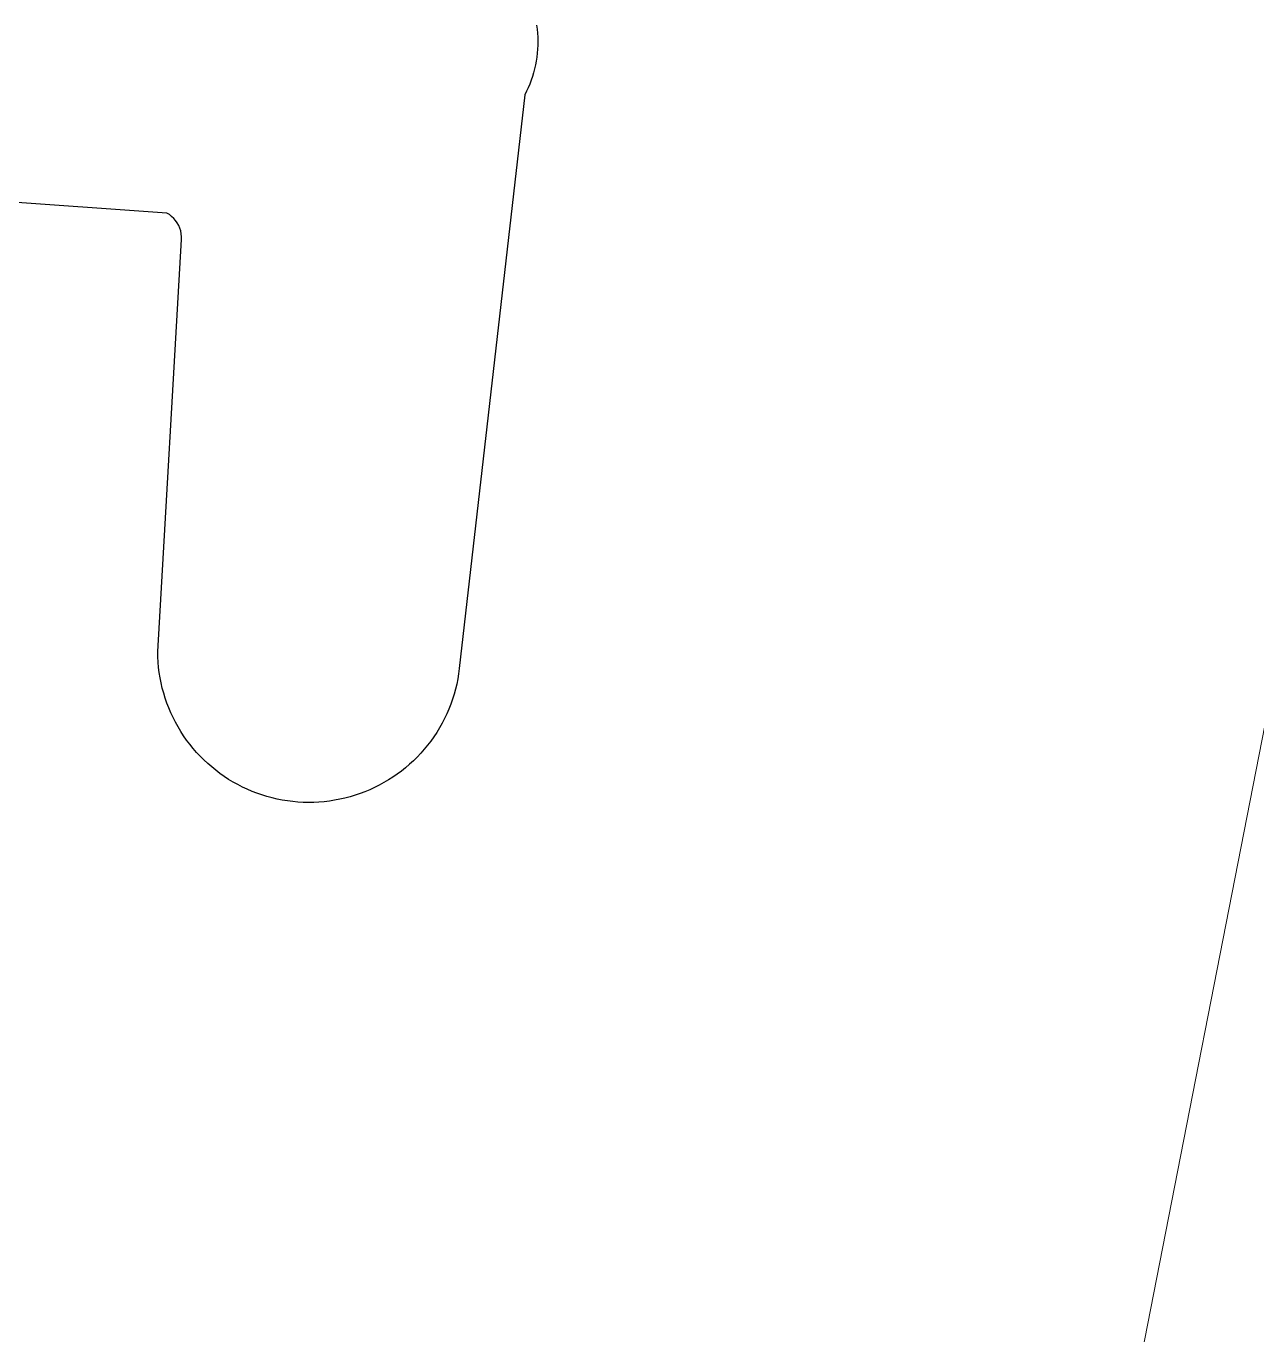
# Model space of a CAD drawing. Header units: millimetres. Extents: x 617751 to 636088, y 68402 to 77988.
# Drawn here: x 626006.6 to 626256.9, y 75009.5 to 75275.7 of the extents above; entities that cross this region are included whole.
import ezdxf

# ---------------------------------------------------------------- set-up
doc = ezdxf.new("R2010")
doc.units = ezdxf.units.MM
doc.header["$LTSCALE"] = 3
doc.header["$MEASUREMENT"] = 0
doc.layers.add('ALINHAMENTO PREDIAL', color=120, linetype='Continuous')
doc.layers.add('BAIRRO', color=30, linetype='Continuous')

msp = doc.modelspace()

# ---------------------------------------------------------------- linework, layer by layer
at = {"layer": 'ALINHAMENTO PREDIAL'}
msp.add_lwpolyline([(626110.42, 75275.94), (626110.52, 75275.13), (626110.6, 75274.32), (626110.64, 75273.51), (626110.66, 75272.7), (626110.65, 75271.89), (626110.61, 75271.08), (626110.55, 75270.27), (626110.45, 75269.46), (626110.33, 75268.66), (626110.18, 75267.86), (626110, 75267.07), (626109.79, 75266.29), (626109.56, 75265.51), (626109.3, 75264.74), (626109.01, 75263.98), (626108.7, 75263.23), (626108.36, 75262.5), (626107.99, 75261.77), (626094.69, 75145.07), (626094.55, 75144.01), (626094.37, 75142.96), (626094.16, 75141.91), (626093.91, 75140.87), (626093.63, 75139.84), (626093.3, 75138.82), (626092.95, 75137.81), (626092.56, 75136.81), (626092.13, 75135.83), (626091.67, 75134.87), (626091.18, 75133.92), (626090.65, 75132.98), (626090.1, 75132.07), (626089.51, 75131.18), (626088.89, 75130.31), (626088.24, 75129.46), (626087.56, 75128.63), (626086.85, 75127.83), (626086.12, 75127.05), (626085.36, 75126.3), (626084.57, 75125.57), (626083.76, 75124.88), (626082.92, 75124.21), (626082.06, 75123.57), (626081.18, 75122.96), (626080.28, 75122.38), (626079.36, 75121.84), (626078.42, 75121.33), (626077.47, 75120.85), (626076.5, 75120.4), (626075.51, 75119.99), (626074.51, 75119.61), (626073.5, 75119.26), (626072.47, 75118.96), (626071.44, 75118.68), (626070.39, 75118.45), (626069.34, 75118.25), (626068.29, 75118.09), (626067.22, 75117.96), (626066.16, 75117.87), (626065.09, 75117.82), (626064.02, 75117.8), (626062.95, 75117.83), (626061.88, 75117.89), (626060.82, 75117.98), (626059.76, 75118.12), (626058.7, 75118.29), (626057.65, 75118.5), (626056.61, 75118.74), (626055.58, 75119.02), (626054.55, 75119.33), (626053.54, 75119.69), (626052.55, 75120.07), (626051.56, 75120.49), (626050.59, 75120.95), (626049.64, 75121.43), (626048.71, 75121.95), (626047.79, 75122.51), (626046.9, 75123.09), (626046.02, 75123.71), (626045.17, 75124.35), (626044.34, 75125.03), (626043.53, 75125.73), (626042.75, 75126.46), (626041.99, 75127.22), (626041.26, 75128), (626040.56, 75128.81), (626039.89, 75129.64), (626039.25, 75130.49), (626038.63, 75131.37), (626038.05, 75132.27), (626037.5, 75133.18), (626036.98, 75134.12), (626036.5, 75135.07), (626036.04, 75136.04), (626035.63, 75137.03), (626035.24, 75138.03), (626034.89, 75139.04), (626034.58, 75140.06), (626034.3, 75141.09), (626034.06, 75142.13), (626033.86, 75143.18), (626033.69, 75144.24), (626033.56, 75145.3), (626033.46, 75146.37), (626033.4, 75147.44), (626033.38, 75148.5), (626038.2, 75232.33), (626038.21, 75232.92), (626038.15, 75233.51), (626038.04, 75234.08), (626037.86, 75234.65), (626037.63, 75235.19), (626037.35, 75235.71), (626037.01, 75236.19), (626036.63, 75236.64), (626036.2, 75237.04), (626035.73, 75237.4), (626035.23, 75237.72), (626000, 75240.22)], dxfattribs=at)
msp.add_lwpolyline([(626110.42, 75275.94), (626110.52, 75275.13), (626110.6, 75274.32), (626110.64, 75273.51), (626110.66, 75272.7), (626110.65, 75271.89), (626110.61, 75271.08), (626110.55, 75270.27), (626110.45, 75269.46), (626110.33, 75268.66), (626110.18, 75267.86), (626110, 75267.07), (626109.79, 75266.29), (626109.56, 75265.51), (626109.3, 75264.74), (626109.01, 75263.98), (626108.7, 75263.23), (626108.36, 75262.5), (626107.99, 75261.77), (626094.69, 75145.07), (626094.55, 75144.01), (626094.37, 75142.96), (626094.16, 75141.91), (626093.91, 75140.87), (626093.63, 75139.84), (626093.3, 75138.82), (626092.95, 75137.81), (626092.56, 75136.81), (626092.13, 75135.83), (626091.67, 75134.87), (626091.18, 75133.92), (626090.65, 75132.98), (626090.1, 75132.07), (626089.51, 75131.18), (626088.89, 75130.31), (626088.24, 75129.46), (626087.56, 75128.63), (626086.85, 75127.83), (626086.12, 75127.05), (626085.36, 75126.3), (626084.57, 75125.57), (626083.76, 75124.88), (626082.92, 75124.21), (626082.06, 75123.57), (626081.18, 75122.96), (626080.28, 75122.38), (626079.36, 75121.84), (626078.42, 75121.33), (626077.47, 75120.85), (626076.5, 75120.4), (626075.51, 75119.99), (626074.51, 75119.61), (626073.5, 75119.26), (626072.47, 75118.96), (626071.44, 75118.68), (626070.39, 75118.45), (626069.34, 75118.25), (626068.29, 75118.09), (626067.22, 75117.96), (626066.16, 75117.87), (626065.09, 75117.82), (626064.02, 75117.8), (626062.95, 75117.83), (626061.88, 75117.89), (626060.82, 75117.98), (626059.76, 75118.12), (626058.7, 75118.29), (626057.65, 75118.5), (626056.61, 75118.74), (626055.58, 75119.02), (626054.55, 75119.33), (626053.54, 75119.69), (626052.55, 75120.07), (626051.56, 75120.49), (626050.59, 75120.95), (626049.64, 75121.43), (626048.71, 75121.95), (626047.79, 75122.51), (626046.9, 75123.09), (626046.02, 75123.71), (626045.17, 75124.35), (626044.34, 75125.03), (626043.53, 75125.73), (626042.75, 75126.46), (626041.99, 75127.22), (626041.26, 75128), (626040.56, 75128.81), (626039.89, 75129.64), (626039.25, 75130.49), (626038.63, 75131.37), (626038.05, 75132.27), (626037.5, 75133.18), (626036.98, 75134.12), (626036.5, 75135.07), (626036.04, 75136.04), (626035.63, 75137.03), (626035.24, 75138.03), (626034.89, 75139.04), (626034.58, 75140.06), (626034.3, 75141.09), (626034.06, 75142.13), (626033.86, 75143.18), (626033.69, 75144.24), (626033.56, 75145.3), (626033.46, 75146.37), (626033.4, 75147.44), (626033.38, 75148.5), (626038.2, 75232.33), (626038.21, 75232.92), (626038.15, 75233.51), (626038.04, 75234.08), (626037.86, 75234.65), (626037.63, 75235.19), (626037.35, 75235.71), (626037.01, 75236.19), (626036.63, 75236.64), (626036.2, 75237.04), (626035.73, 75237.4), (626035.23, 75237.72), (626000, 75240.22)], dxfattribs=at)
msp.add_lwpolyline([(626110.42, 75275.94), (626110.52, 75275.13), (626110.6, 75274.32), (626110.64, 75273.51), (626110.66, 75272.7), (626110.65, 75271.89), (626110.61, 75271.08), (626110.55, 75270.27), (626110.45, 75269.46), (626110.33, 75268.66), (626110.18, 75267.86), (626110, 75267.07), (626109.79, 75266.29), (626109.56, 75265.51), (626109.3, 75264.74), (626109.01, 75263.98), (626108.7, 75263.23), (626108.36, 75262.5), (626107.99, 75261.77), (626094.69, 75145.07), (626094.55, 75144.01), (626094.37, 75142.96), (626094.16, 75141.91), (626093.91, 75140.87), (626093.63, 75139.84), (626093.3, 75138.82), (626092.95, 75137.81), (626092.56, 75136.81), (626092.13, 75135.83), (626091.67, 75134.87), (626091.18, 75133.92), (626090.65, 75132.98), (626090.1, 75132.07), (626089.51, 75131.18), (626088.89, 75130.31), (626088.24, 75129.46), (626087.56, 75128.63), (626086.85, 75127.83), (626086.12, 75127.05), (626085.36, 75126.3), (626084.57, 75125.57), (626083.76, 75124.88), (626082.92, 75124.21), (626082.06, 75123.57), (626081.18, 75122.96), (626080.28, 75122.38), (626079.36, 75121.84), (626078.42, 75121.33), (626077.47, 75120.85), (626076.5, 75120.4), (626075.51, 75119.99), (626074.51, 75119.61), (626073.5, 75119.26), (626072.47, 75118.96), (626071.44, 75118.68), (626070.39, 75118.45), (626069.34, 75118.25), (626068.29, 75118.09), (626067.22, 75117.96), (626066.16, 75117.87), (626065.09, 75117.82), (626064.02, 75117.8), (626062.95, 75117.83), (626061.88, 75117.89), (626060.82, 75117.98), (626059.76, 75118.12), (626058.7, 75118.29), (626057.65, 75118.5), (626056.61, 75118.74), (626055.58, 75119.02), (626054.55, 75119.33), (626053.54, 75119.69), (626052.55, 75120.07), (626051.56, 75120.49), (626050.59, 75120.95), (626049.64, 75121.43), (626048.71, 75121.95), (626047.79, 75122.51), (626046.9, 75123.09), (626046.02, 75123.71), (626045.17, 75124.35), (626044.34, 75125.03), (626043.53, 75125.73), (626042.75, 75126.46), (626041.99, 75127.22), (626041.26, 75128), (626040.56, 75128.81), (626039.89, 75129.64), (626039.25, 75130.49), (626038.63, 75131.37), (626038.05, 75132.27), (626037.5, 75133.18), (626036.98, 75134.12), (626036.5, 75135.07), (626036.04, 75136.04), (626035.63, 75137.03), (626035.24, 75138.03), (626034.89, 75139.04), (626034.58, 75140.06), (626034.3, 75141.09), (626034.06, 75142.13), (626033.86, 75143.18), (626033.69, 75144.24), (626033.56, 75145.3), (626033.46, 75146.37), (626033.4, 75147.44), (626033.38, 75148.5), (626038.2, 75232.33), (626038.21, 75232.92), (626038.15, 75233.51), (626038.04, 75234.08), (626037.86, 75234.65), (626037.63, 75235.19), (626037.35, 75235.71), (626037.01, 75236.19), (626036.63, 75236.64), (626036.2, 75237.04), (626035.73, 75237.4), (626035.23, 75237.72), (626000, 75240.22)], dxfattribs=at)
msp.add_lwpolyline([(626110.42, 75275.94), (626110.52, 75275.13), (626110.6, 75274.32), (626110.64, 75273.51), (626110.66, 75272.7), (626110.65, 75271.89), (626110.61, 75271.08), (626110.55, 75270.27), (626110.45, 75269.46), (626110.33, 75268.66), (626110.18, 75267.86), (626110, 75267.07), (626109.79, 75266.29), (626109.56, 75265.51), (626109.3, 75264.74), (626109.01, 75263.98), (626108.7, 75263.23), (626108.36, 75262.5), (626107.99, 75261.77), (626094.69, 75145.07), (626094.55, 75144.01), (626094.37, 75142.96), (626094.16, 75141.91), (626093.91, 75140.87), (626093.63, 75139.84), (626093.3, 75138.82), (626092.95, 75137.81), (626092.56, 75136.81), (626092.13, 75135.83), (626091.67, 75134.87), (626091.18, 75133.92), (626090.65, 75132.98), (626090.1, 75132.07), (626089.51, 75131.18), (626088.89, 75130.31), (626088.24, 75129.46), (626087.56, 75128.63), (626086.85, 75127.83), (626086.12, 75127.05), (626085.36, 75126.3), (626084.57, 75125.57), (626083.76, 75124.88), (626082.92, 75124.21), (626082.06, 75123.57), (626081.18, 75122.96), (626080.28, 75122.38), (626079.36, 75121.84), (626078.42, 75121.33), (626077.47, 75120.85), (626076.5, 75120.4), (626075.51, 75119.99), (626074.51, 75119.61), (626073.5, 75119.26), (626072.47, 75118.96), (626071.44, 75118.68), (626070.39, 75118.45), (626069.34, 75118.25), (626068.29, 75118.09), (626067.22, 75117.96), (626066.16, 75117.87), (626065.09, 75117.82), (626064.02, 75117.8), (626062.95, 75117.83), (626061.88, 75117.89), (626060.82, 75117.98), (626059.76, 75118.12), (626058.7, 75118.29), (626057.65, 75118.5), (626056.61, 75118.74), (626055.58, 75119.02), (626054.55, 75119.33), (626053.54, 75119.69), (626052.55, 75120.07), (626051.56, 75120.49), (626050.59, 75120.95), (626049.64, 75121.43), (626048.71, 75121.95), (626047.79, 75122.51), (626046.9, 75123.09), (626046.02, 75123.71), (626045.17, 75124.35), (626044.34, 75125.03), (626043.53, 75125.73), (626042.75, 75126.46), (626041.99, 75127.22), (626041.26, 75128), (626040.56, 75128.81), (626039.89, 75129.64), (626039.25, 75130.49), (626038.63, 75131.37), (626038.05, 75132.27), (626037.5, 75133.18), (626036.98, 75134.12), (626036.5, 75135.07), (626036.04, 75136.04), (626035.63, 75137.03), (626035.24, 75138.03), (626034.89, 75139.04), (626034.58, 75140.06), (626034.3, 75141.09), (626034.06, 75142.13), (626033.86, 75143.18), (626033.69, 75144.24), (626033.56, 75145.3), (626033.46, 75146.37), (626033.4, 75147.44), (626033.38, 75148.5), (626038.2, 75232.33), (626038.21, 75232.92), (626038.15, 75233.51), (626038.04, 75234.08), (626037.86, 75234.65), (626037.63, 75235.19), (626037.35, 75235.71), (626037.01, 75236.19), (626036.63, 75236.64), (626036.2, 75237.04), (626035.73, 75237.4), (626035.23, 75237.72), (626000, 75240.22)], dxfattribs=at)
msp.add_lwpolyline([(626110.42, 75275.94), (626110.52, 75275.13), (626110.6, 75274.32), (626110.64, 75273.51), (626110.66, 75272.7), (626110.65, 75271.89), (626110.61, 75271.08), (626110.55, 75270.27), (626110.45, 75269.46), (626110.33, 75268.66), (626110.18, 75267.86), (626110, 75267.07), (626109.79, 75266.29), (626109.56, 75265.51), (626109.3, 75264.74), (626109.01, 75263.98), (626108.7, 75263.23), (626108.36, 75262.5), (626107.99, 75261.77), (626094.69, 75145.07), (626094.55, 75144.01), (626094.37, 75142.96), (626094.16, 75141.91), (626093.91, 75140.87), (626093.63, 75139.84), (626093.3, 75138.82), (626092.95, 75137.81), (626092.56, 75136.81), (626092.13, 75135.83), (626091.67, 75134.87), (626091.18, 75133.92), (626090.65, 75132.98), (626090.1, 75132.07), (626089.51, 75131.18), (626088.89, 75130.31), (626088.24, 75129.46), (626087.56, 75128.63), (626086.85, 75127.83), (626086.12, 75127.05), (626085.36, 75126.3), (626084.57, 75125.57), (626083.76, 75124.88), (626082.92, 75124.21), (626082.06, 75123.57), (626081.18, 75122.96), (626080.28, 75122.38), (626079.36, 75121.84), (626078.42, 75121.33), (626077.47, 75120.85), (626076.5, 75120.4), (626075.51, 75119.99), (626074.51, 75119.61), (626073.5, 75119.26), (626072.47, 75118.96), (626071.44, 75118.68), (626070.39, 75118.45), (626069.34, 75118.25), (626068.29, 75118.09), (626067.22, 75117.96), (626066.16, 75117.87), (626065.09, 75117.82), (626064.02, 75117.8), (626062.95, 75117.83), (626061.88, 75117.89), (626060.82, 75117.98), (626059.76, 75118.12), (626058.7, 75118.29), (626057.65, 75118.5), (626056.61, 75118.74), (626055.58, 75119.02), (626054.55, 75119.33), (626053.54, 75119.69), (626052.55, 75120.07), (626051.56, 75120.49), (626050.59, 75120.95), (626049.64, 75121.43), (626048.71, 75121.95), (626047.79, 75122.51), (626046.9, 75123.09), (626046.02, 75123.71), (626045.17, 75124.35), (626044.34, 75125.03), (626043.53, 75125.73), (626042.75, 75126.46), (626041.99, 75127.22), (626041.26, 75128), (626040.56, 75128.81), (626039.89, 75129.64), (626039.25, 75130.49), (626038.63, 75131.37), (626038.05, 75132.27), (626037.5, 75133.18), (626036.98, 75134.12), (626036.5, 75135.07), (626036.04, 75136.04), (626035.63, 75137.03), (626035.24, 75138.03), (626034.89, 75139.04), (626034.58, 75140.06), (626034.3, 75141.09), (626034.06, 75142.13), (626033.86, 75143.18), (626033.69, 75144.24), (626033.56, 75145.3), (626033.46, 75146.37), (626033.4, 75147.44), (626033.38, 75148.5), (626038.2, 75232.33), (626038.21, 75232.92), (626038.15, 75233.51), (626038.04, 75234.08), (626037.86, 75234.65), (626037.63, 75235.19), (626037.35, 75235.71), (626037.01, 75236.19), (626036.63, 75236.64), (626036.2, 75237.04), (626035.73, 75237.4), (626035.23, 75237.72), (626000, 75240.22)], dxfattribs=at)
msp.add_lwpolyline([(626110.42, 75275.94), (626110.52, 75275.13), (626110.6, 75274.32), (626110.64, 75273.51), (626110.66, 75272.7), (626110.65, 75271.89), (626110.61, 75271.08), (626110.55, 75270.27), (626110.45, 75269.46), (626110.33, 75268.66), (626110.18, 75267.86), (626110, 75267.07), (626109.79, 75266.29), (626109.56, 75265.51), (626109.3, 75264.74), (626109.01, 75263.98), (626108.7, 75263.23), (626108.36, 75262.5), (626107.99, 75261.77), (626094.69, 75145.07), (626094.55, 75144.01), (626094.37, 75142.96), (626094.16, 75141.91), (626093.91, 75140.87), (626093.63, 75139.84), (626093.3, 75138.82), (626092.95, 75137.81), (626092.56, 75136.81), (626092.13, 75135.83), (626091.67, 75134.87), (626091.18, 75133.92), (626090.65, 75132.98), (626090.1, 75132.07), (626089.51, 75131.18), (626088.89, 75130.31), (626088.24, 75129.46), (626087.56, 75128.63), (626086.85, 75127.83), (626086.12, 75127.05), (626085.36, 75126.3), (626084.57, 75125.57), (626083.76, 75124.88), (626082.92, 75124.21), (626082.06, 75123.57), (626081.18, 75122.96), (626080.28, 75122.38), (626079.36, 75121.84), (626078.42, 75121.33), (626077.47, 75120.85), (626076.5, 75120.4), (626075.51, 75119.99), (626074.51, 75119.61), (626073.5, 75119.26), (626072.47, 75118.96), (626071.44, 75118.68), (626070.39, 75118.45), (626069.34, 75118.25), (626068.29, 75118.09), (626067.22, 75117.96), (626066.16, 75117.87), (626065.09, 75117.82), (626064.02, 75117.8), (626062.95, 75117.83), (626061.88, 75117.89), (626060.82, 75117.98), (626059.76, 75118.12), (626058.7, 75118.29), (626057.65, 75118.5), (626056.61, 75118.74), (626055.58, 75119.02), (626054.55, 75119.33), (626053.54, 75119.69), (626052.55, 75120.07), (626051.56, 75120.49), (626050.59, 75120.95), (626049.64, 75121.43), (626048.71, 75121.95), (626047.79, 75122.51), (626046.9, 75123.09), (626046.02, 75123.71), (626045.17, 75124.35), (626044.34, 75125.03), (626043.53, 75125.73), (626042.75, 75126.46), (626041.99, 75127.22), (626041.26, 75128), (626040.56, 75128.81), (626039.89, 75129.64), (626039.25, 75130.49), (626038.63, 75131.37), (626038.05, 75132.27), (626037.5, 75133.18), (626036.98, 75134.12), (626036.5, 75135.07), (626036.04, 75136.04), (626035.63, 75137.03), (626035.24, 75138.03), (626034.89, 75139.04), (626034.58, 75140.06), (626034.3, 75141.09), (626034.06, 75142.13), (626033.86, 75143.18), (626033.69, 75144.24), (626033.56, 75145.3), (626033.46, 75146.37), (626033.4, 75147.44), (626033.38, 75148.5), (626038.2, 75232.33), (626038.21, 75232.92), (626038.15, 75233.51), (626038.04, 75234.08), (626037.86, 75234.65), (626037.63, 75235.19), (626037.35, 75235.71), (626037.01, 75236.19), (626036.63, 75236.64), (626036.2, 75237.04), (626035.73, 75237.4), (626035.23, 75237.72), (626000, 75240.22)], dxfattribs=at)
at = {"layer": 'BAIRRO', "lineweight": 20}
for points in [[(626208.96, 74880.09), (626264.67, 75165.01)], [(626518.56, 75008.23), (626502.29, 75047.37), (626465.71, 75079.73), (626264.67, 75165.01), (626208.96, 74880.09)]]:
    msp.add_lwpolyline(points, dxfattribs=at)

doc.saveas('drawing.dxf')
